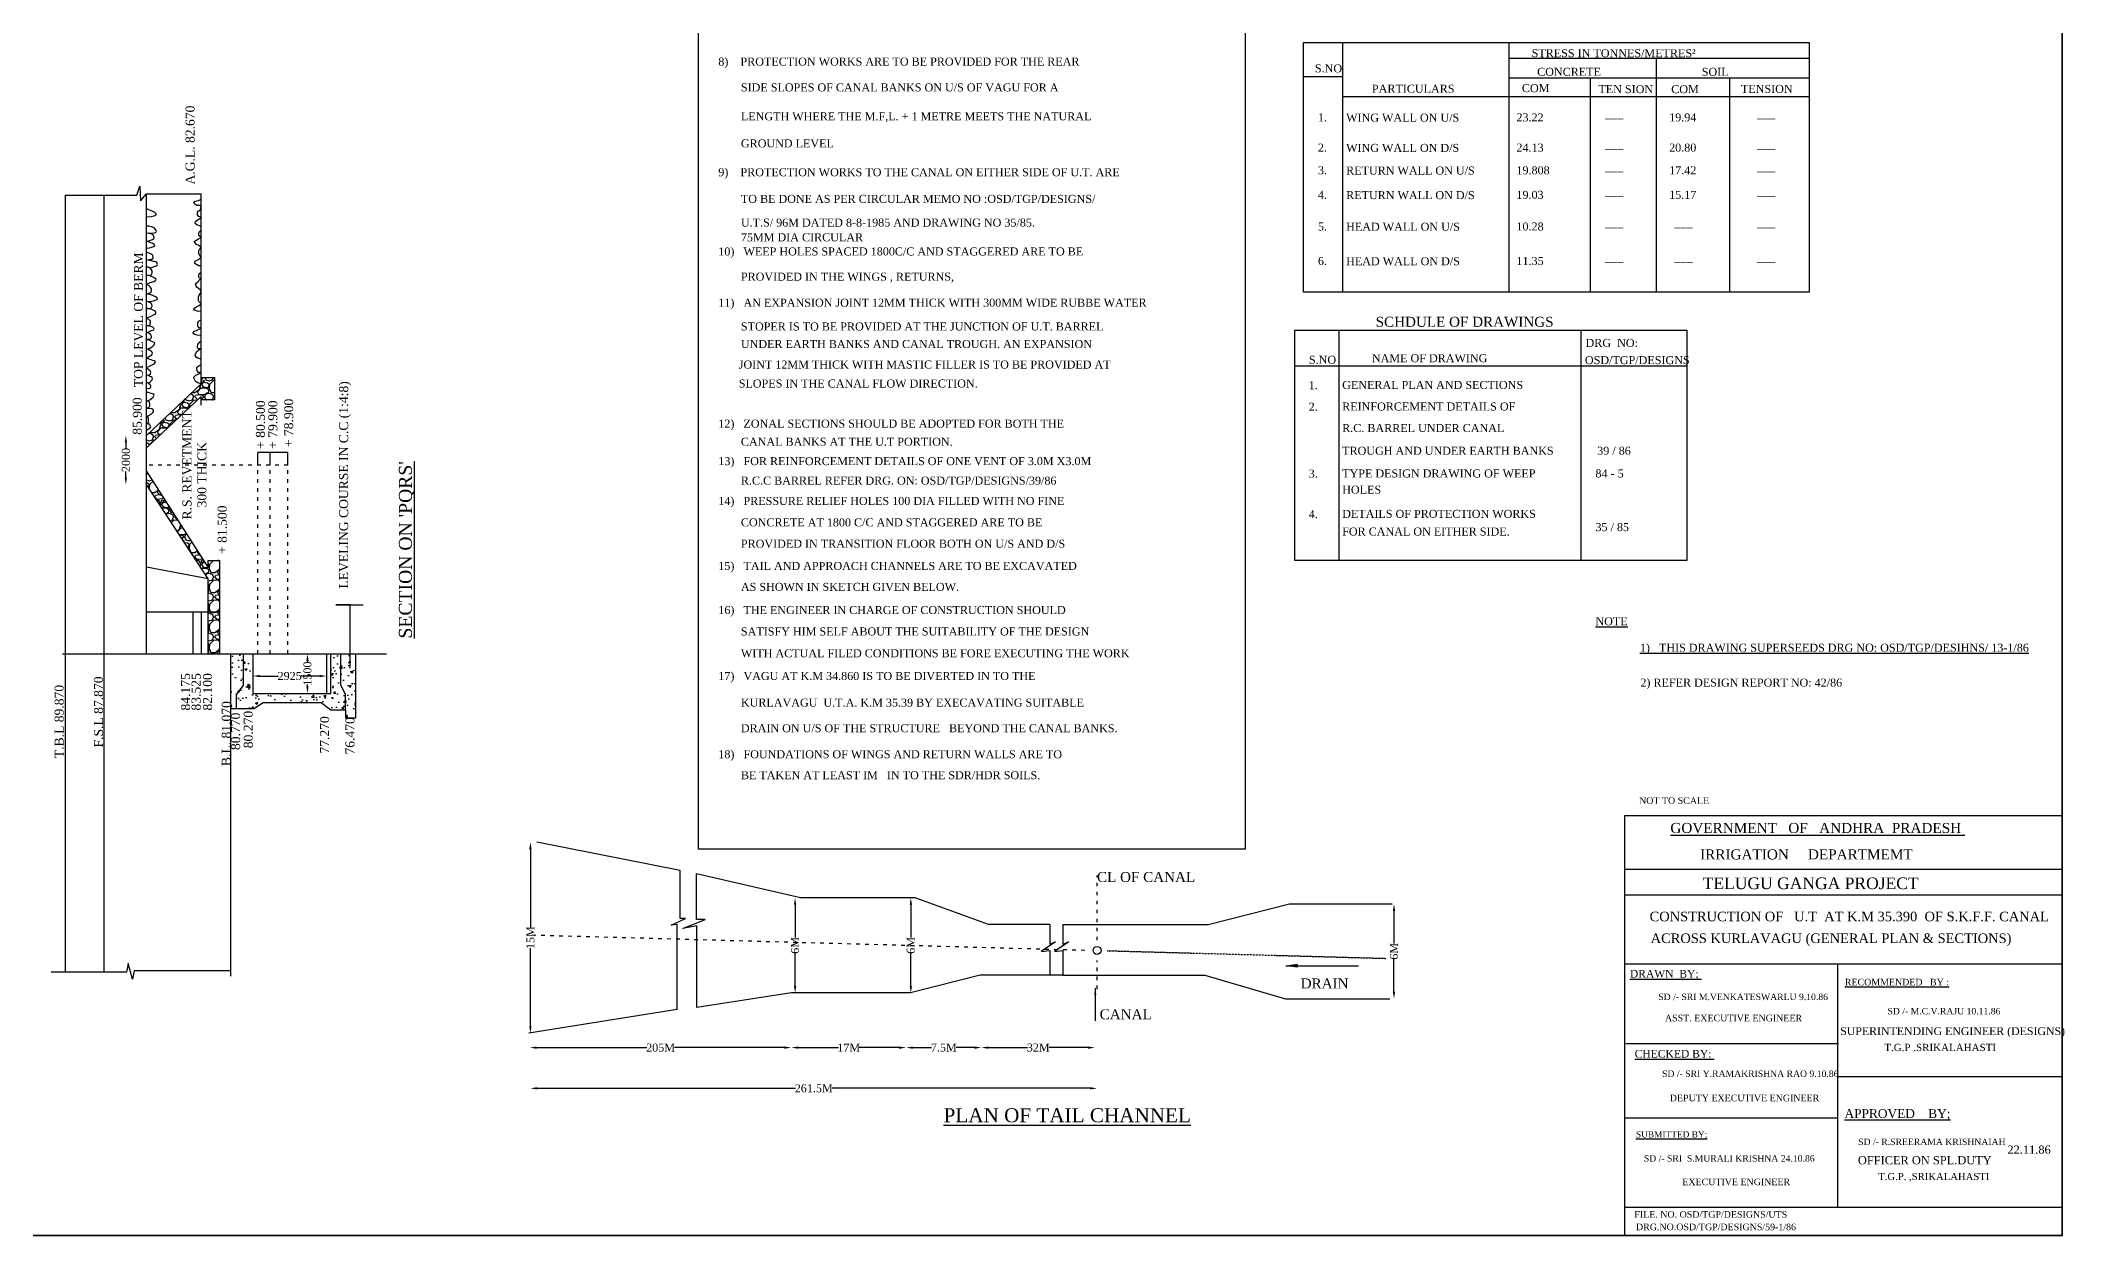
# Model space of a CAD drawing. Header units: millimetres. Extents: x -109570 to 233769, y -246061 to 106978.
# Drawn here: x 132572 to 233769, y 1094 to 60823 of the extents above; entities that cross this region are included whole.
import ezdxf

# ---------------------------------------------------------------- set-up
doc = ezdxf.new("R2010")
doc.units = ezdxf.units.MM
doc.header["$MEASUREMENT"] = 0
doc.header["$PDMODE"] = 33
doc.header["$PDSIZE"] = 500
doc.linetypes.add('ACAD_ISO03W100', pattern=[30, 12, -18])
for name, color, linetype in [('DIM', 5, 'Continuous'), ('DOT LINE', 3, 'ACAD_ISO03W100'), ('DWG. LINE', 1, 'Continuous'), ('HATCH', 2, 'Continuous'), ('TEXT', 7, 'Continuous'), ('TITLE', 7, 'Continuous')]:
    doc.layers.add(name, color=color, linetype=linetype)
doc.styles.get("Standard").update_dxf_attribs({"font": 'TIMES.TTF', "height": 400})
doc.dimstyles.get("Standard").update_dxf_attribs({"dimtxt": 400, "dimasz": 350, "dimexe": 0.18, "dimexo": 0.0625, "dimgap": 0.09, "dimtad": 0, "dimdec": 0, "dimzin": 0, "dimdsep": 46, "dimtxsty": 'Standard', "dimcen": 0.09, "dimse1": 1, "dimse2": 1, "dimclrd": 5, "dimclre": 5, "dimclrt": 4, "dimadec": 0, "dimazin": 0, "dimtfac": 1, "dimtdec": 0, "dimtofl": 0, "dimtmove": 0, "dimatfit": 3, "dimfxl": 1, "dimtolj": 1, "dimtzin": 0, "dimarcsym": 0})
pattern_1 = [(228.0128, (720, 1000), (-7999.998232, -9000.00134), [134.536, -13319.088]), (184.9697, (630, 900), (12000.001052, 999.991307), [230.868, -22855.925]), (132.5104, (400, 880), (9999.990718, -11000.008674), [162.788, -16116.032]), (267.2737, (10, 630), (999.996018, 20000.000295), [210.238, -20813.558]), (292.8337, (0, 420), (-5000.009905, 11999.996412), [206.155, -20409.373]), (357.2737, (80, 230), (-20000.000295, 999.996018), [210.238, -20813.558]), (37.6942, (290, 220), (-13000.007346, -9999.990405), [278.029, -27524.849]), (72.2553, (510, 390), (7000.010763, 21999.996231), [262.488, -25986.321]), (121.4296, (590, 640), (-8000.008234, 12999.995036), [210.95, -20884.073]), (175.2364, (480, 820), (11000.000946, -999.991533), [240.832, -11800.763]), (222.3974, (240, 840), (-12000.007351, -10999.992082), [311.448, -30833.375]), (138.8141, (1000, 620), (-7000.002947, 5999.997313), [106.301, -10523.844]), (171.4692, (920, 690), (12999.998285, -2000.00791), [202.237, -20021.511]), (225, (720, 720), (-1e-13, -1000.0003), [141.421, -1272.792]), (203.1986, (650, 840), (4999.99973, 2000.00133), [76.158, -7539.615]), (291.8014, (580, 810), (-999.9999, 3000.00027), [107.703, -5277.462]), (30.9638, (620, 710), (2999.99802, 2000.00248), [174.929, -5656.023]), (161.5651, (770, 800), (2000.00043, -999.9984), [126.491, -3035.787]), (16.3895, (0, 810), (10000.002198, 2999.99271), [177.2, -17542.845]), (70.3462, (170, 860), (-3999.995247, -11000.002136), [148.661, -14717.408]), (293.1986, (770, 1000), (-2000.00133, 4999.99973), [152.315, -7463.458]), (343.6105, (830, 860), (-10000.002198, 2999.99271), [177.2, -17542.845]), (339.444, (0, 190), (-5000.00184, 1999.996), [170.88, -8373.124]), (294.7751, (160, 130), (-4999.99219, 11000.003422), [143.178, -14174.643]), (66.8014, (780, 0), (2000.00133, 4999.99973), [152.315, -7463.458]), (17.354, (840, 140), (-13000.00202, -3999.994502), [167.631, -16595.424]), (69.444, (290, 0), (-1999.996, -5000.00184), [85.44, -8458.564]), (101.3099, (720, 0), (-999.99763, 4000.00075), [50.99, -5048.029]), (165.9638, (710, 50), (3000.00055, -999.99806), [206.155, -3916.95]), (186.009, (510, 100), (9999.99975, 999.999317), [191.05, -18913.923]), (303.6901, (620, 620), (-1000.00133, 1999.99956), [144.222, -3461.329]), (353.1572, (700, 500), (16999.999365, -2000.007998), [251.794, -24927.563]), (60.9454, (950, 470), (-4000.00003, -7000.000385), [102.956, -10192.674]), (90, (1000, 560), (-1000, 1000), [60, -940]), (120.2564, (490, 130), (3999.994887, -7000.002456), [138.924, -13753.52]), (48.0128, (420, 250), (7999.998232, 9000.00134), [269.072, -13184.552]), (0, (600, 450), (1000, 1000), [260, -740]), (325.3048, (860, 450), (-9999.99426, 7000.00861), [158.114, -15653.274]), (254.0546, (990, 360), (-999.99989, -4000.00013), [145.602, -7134.508]), (207.646, (950, 220), (-18999.995807, -10000.007713), [237.065, -23469.474]), (175.4261, (740, 110), (-13000.000558, 999.994801), [250.799, -24829.074])]

# ---------------------------------------------------------------- blocks, each defined once
blk = doc.blocks.new('*D77')
at = {"layer": 'Defpoints', "color": 0}
for p in [(143189, 29179), (146873, 29059), (146873, 29059)]:
    blk.add_point(p, dxfattribs=at)
at = {"layer": 'DIM', "color": 5, "lineweight": -2}
for p, q in [((143539, 29059), (144466, 29059)), ((146523, 29059), (145596, 29059))]:
    blk.add_line(p, q, dxfattribs=at)
at = {"layer": 'DIM', "color": 5}
for points in [[(143539, 29117), (143539, 29001), (143189, 29059)], [(146523, 29117), (146523, 29001), (146873, 29059)]]:
    blk.add_solid(points, dxfattribs=at)
at = {"layer": 'DIM', "color": 4, "insert": (145031, 29059), "char_height": 400, "attachment_point": 5}
blk.add_mtext('\\A1;2925', dxfattribs=at)
blk = doc.blocks.new('*D78')
at = {"layer": 'Defpoints', "color": 0}
for p in [(145813, 30166), (145921, 30166), (145813, 28193)]:
    blk.add_point(p, dxfattribs=at)
at = {"layer": 'DIM', "color": 5, "lineweight": -2}
for p, q in [((145921, 29816), (145921, 29725)), ((145921, 28543), (145921, 28634))]:
    blk.add_line(p, q, dxfattribs=at)
at = {"layer": 'DIM', "color": 5}
for points in [[(145862, 29816), (145979, 29816), (145921, 30166)], [(145862, 28543), (145979, 28543), (145921, 28193)]]:
    blk.add_solid(points, dxfattribs=at)
at = {"layer": 'DIM', "color": 4, "insert": (145921, 29179), "char_height": 400, "attachment_point": 5, "rotation": 90}
blk.add_mtext('\\A1;1500', dxfattribs=at)
blk = doc.blocks.new('*D79')
at = {"layer": 'Defpoints', "color": 0}
for p in [(136841, 41083), (137871, 41083), (137871, 38629)]:
    blk.add_point(p, dxfattribs=at)
at = {"layer": 'DIM', "color": 5, "lineweight": -2}
for p, q in [((136841, 40733), (136841, 40430)), ((136841, 38979), (136841, 39282))]:
    blk.add_line(p, q, dxfattribs=at)
at = {"layer": 'DIM', "color": 5}
for points in [[(136783, 40733), (136900, 40733), (136841, 41083)], [(136783, 38979), (136900, 38979), (136841, 38629)]]:
    blk.add_solid(points, dxfattribs=at)
at = {"layer": 'DIM', "color": 4, "insert": (136841, 39856), "char_height": 400, "attachment_point": 5, "rotation": 90}
blk.add_mtext('\\A1;2000', dxfattribs=at)
blk = doc.blocks.new('*D80')
at = {"layer": 'Defpoints', "color": 0}
for p in [(157068, 20750), (157092, 20750), (156988, 11207)]:
    blk.add_point(p, dxfattribs=at)
at = {"layer": 'DIM', "color": 5, "lineweight": -2}
for p, q in [((157068, 20400), (157068, 16496)), ((157068, 11557), (157068, 15462))]:
    blk.add_line(p, q, dxfattribs=at)
at = {"layer": 'DIM', "color": 5}
for points in [[(157010, 20400), (157126, 20400), (157068, 20750)], [(157010, 11557), (157126, 11557), (157068, 11207)]]:
    blk.add_solid(points, dxfattribs=at)
at = {"layer": 'DIM', "color": 4, "insert": (157068, 15979), "char_height": 400, "attachment_point": 5, "rotation": 90}
blk.add_mtext('\\A1;15M', dxfattribs=at)
blk = doc.blocks.new('*D81')
at = {"layer": 'Defpoints', "color": 0}
for p in [(170301, 17974), (170575, 17974), (170123, 13215)]:
    blk.add_point(p, dxfattribs=at)
at = {"layer": 'DIM', "color": 5, "lineweight": -2}
for p, q in [((170301, 17624), (170301, 15986)), ((170301, 13565), (170301, 15203))]:
    blk.add_line(p, q, dxfattribs=at)
at = {"layer": 'DIM', "color": 5}
for points in [[(170243, 17624), (170359, 17624), (170301, 17974)], [(170243, 13565), (170359, 13565), (170301, 13215)]]:
    blk.add_solid(points, dxfattribs=at)
at = {"layer": 'DIM', "color": 4, "insert": (170301, 15595), "char_height": 400, "attachment_point": 5, "rotation": 90}
blk.add_mtext('\\A1;6M', dxfattribs=at)
blk = doc.blocks.new('*D82')
at = {"layer": 'Defpoints', "color": 0}
for p in [(176308, 17974), (176069, 13215), (176087, 13215)]:
    blk.add_point(p, dxfattribs=at)
at = {"layer": 'DIM', "color": 5, "lineweight": -2}
for p, q in [((176087, 17624), (176087, 15986)), ((176087, 13565), (176087, 15203))]:
    blk.add_line(p, q, dxfattribs=at)
at = {"layer": 'DIM', "color": 5}
for points in [[(176029, 17624), (176146, 17624), (176087, 17974)], [(176029, 13565), (176146, 13565), (176087, 13215)]]:
    blk.add_solid(points, dxfattribs=at)
at = {"layer": 'DIM', "color": 4, "insert": (176087, 15595), "char_height": 400, "attachment_point": 5, "rotation": 90}
blk.add_mtext('\\A1;6M', dxfattribs=at)
blk = doc.blocks.new('*D83')
at = {"layer": 'Defpoints', "color": 0}
for p in [(200160, 17666), (200244, 17666), (200032, 12931)]:
    blk.add_point(p, dxfattribs=at)
at = {"layer": 'DIM', "color": 5, "lineweight": -2}
for p, q in [((200244, 17316), (200244, 15690)), ((200244, 13281), (200244, 14907))]:
    blk.add_line(p, q, dxfattribs=at)
at = {"layer": 'DIM', "color": 5}
for points in [[(200186, 17316), (200302, 17316), (200244, 17666)], [(200186, 13281), (200302, 13281), (200244, 12931)]]:
    blk.add_solid(points, dxfattribs=at)
at = {"layer": 'DIM', "color": 4, "insert": (200244, 15299), "char_height": 400, "attachment_point": 5, "rotation": 90}
blk.add_mtext('\\A1;6M', dxfattribs=at)
blk = doc.blocks.new('*D84')
at = {"layer": 'Defpoints', "color": 0}
for p in [(157068, 9227), (185400, 9227), (185400, 8450)]:
    blk.add_point(p, dxfattribs=at)
at = {"layer": 'DIM', "color": 5, "lineweight": -2}
for p, q in [((157418, 8450), (170320, 8450)), ((185050, 8450), (172149, 8450))]:
    blk.add_line(p, q, dxfattribs=at)
at = {"layer": 'DIM', "color": 5}
for points in [[(157418, 8508), (157418, 8391), (157068, 8450)], [(185050, 8508), (185050, 8391), (185400, 8450)]]:
    blk.add_solid(points, dxfattribs=at)
at = {"layer": 'DIM', "color": 4, "insert": (171234, 8450), "char_height": 400, "attachment_point": 5}
blk.add_mtext('\\A1;261.5M', dxfattribs=at)
blk = doc.blocks.new('*D85')
at = {"layer": 'Defpoints', "color": 0}
for p in [(157037, 10695), (170113, 10695), (170113, 10485)]:
    blk.add_point(p, dxfattribs=at)
at = {"layer": 'DIM', "color": 5, "lineweight": -2}
for p, q in [((157387, 10485), (162882, 10485)), ((169763, 10485), (164268, 10485))]:
    blk.add_line(p, q, dxfattribs=at)
at = {"layer": 'DIM', "color": 5}
for points in [[(157387, 10543), (157387, 10426), (157037, 10485)], [(169763, 10543), (169763, 10426), (170113, 10485)]]:
    blk.add_solid(points, dxfattribs=at)
at = {"layer": 'DIM', "color": 4, "insert": (163575, 10485), "char_height": 400, "attachment_point": 5}
blk.add_mtext('\\A1;205M', dxfattribs=at)
blk = doc.blocks.new('*D86')
at = {"layer": 'Defpoints', "color": 0}
for p in [(170113, 10695), (175853, 10485), (175853, 10145)]:
    blk.add_point(p, dxfattribs=at)
at = {"layer": 'DIM', "color": 5, "lineweight": -2}
for p, q in [((170463, 10485), (172466, 10485)), ((175503, 10485), (173500, 10485))]:
    blk.add_line(p, q, dxfattribs=at)
at = {"layer": 'DIM', "color": 5}
for points in [[(170463, 10543), (170463, 10426), (170113, 10485)], [(175503, 10543), (175503, 10426), (175853, 10485)]]:
    blk.add_solid(points, dxfattribs=at)
at = {"layer": 'DIM', "color": 4, "insert": (172983, 10485), "char_height": 400, "attachment_point": 5}
blk.add_mtext('\\A1;17M', dxfattribs=at)
blk = doc.blocks.new('*D87')
at = {"layer": 'Defpoints', "color": 0}
for p in [(175853, 10145), (179616, 10485), (179616, 10133)]:
    blk.add_point(p, dxfattribs=at)
at = {"layer": 'DIM', "color": 5, "lineweight": -2}
for p, q in [((176203, 10485), (177120, 10485)), ((179266, 10485), (178349, 10485))]:
    blk.add_line(p, q, dxfattribs=at)
at = {"layer": 'DIM', "color": 5}
for points in [[(176203, 10543), (176203, 10426), (175853, 10485)], [(179266, 10543), (179266, 10426), (179616, 10485)]]:
    blk.add_solid(points, dxfattribs=at)
at = {"layer": 'DIM', "color": 4, "insert": (177734, 10485), "char_height": 400, "attachment_point": 5}
blk.add_mtext('\\A1;7.5M', dxfattribs=at)
blk = doc.blocks.new('*D88')
at = {"layer": 'Defpoints', "color": 0}
for p in [(179616, 10133), (185298, 10485), (185298, 10066)]:
    blk.add_point(p, dxfattribs=at)
at = {"layer": 'DIM', "color": 5, "lineweight": -2}
for p, q in [((179966, 10485), (181917, 10485)), ((184948, 10485), (182997, 10485))]:
    blk.add_line(p, q, dxfattribs=at)
at = {"layer": 'DIM', "color": 5}
for points in [[(179966, 10543), (179966, 10426), (179616, 10485)], [(184948, 10543), (184948, 10426), (185298, 10485)]]:
    blk.add_solid(points, dxfattribs=at)
at = {"layer": 'DIM', "color": 4, "insert": (182457, 10485), "char_height": 400, "attachment_point": 5}
blk.add_mtext('\\A1;32M', dxfattribs=at)

msp = doc.modelspace()

# ---------------------------------------------------------------- hatches: boundary and pattern name
at = {"layer": 'HATCH'}
h = msp.add_hatch(dxfattribs=at)
h.set_pattern_fill('GRAVEL', color=256, scale=1000, style=0)
h.set_pattern_definition(pattern_1)
h.paths.add_polyline_path([(140602.5, 43034.4), (140602.5, 42856), (141265.9, 42856), (141265.9, 43977.5), (140602.5, 43977.5), (140602.5, 43660.9), (137871.1, 41082.9), (137871.1, 40457.7)])
h.paths.add_polyline_path([(140247.6, 36766.8), (140247.6, 42331), (139557.5, 42331), (139557.5, 36766.8)], flags=9)
h = msp.add_hatch(dxfattribs=at)
h.set_pattern_fill('GRAVEL', color=256, scale=1000, style=0)
h.set_pattern_definition(pattern_1)
h.paths.add_polyline_path([(141542.1, 34830.7), (140956.1, 34830.7), (140956.1, 34497.4), (137871.1, 39317.5), (137871.1, 38629.1), (140956.1, 33923.1), (140956.1, 32256.7), (141542.1, 32256.7)])
h = msp.add_hatch(dxfattribs=at)
h.set_pattern_fill('GRAVEL', color=256, scale=1000, style=0)
h.set_pattern_definition(pattern_1)
h.paths.add_polyline_path([(141542.1, 32256.7), (140956.1, 32256.7), (140956.1, 30165.9), (141542.1, 30165.9)])
h = msp.add_hatch(dxfattribs=at)
h.set_pattern_fill('AR-CONC', color=256, scale=150, style=0)
h.set_pattern_definition([(50, (0, 0), (1075.8903, -94.128), [112.5, -1237.5]), (355, (0, 0), (-208.127, 1128.288), [90, -990]), (100.4514, (89.7, -7.8), (867.764, 1034.159), [95.61, -1051.713]), (46.1842, (0, 300), (1600.862, -248.279), [168.75, -1856.25]), (96.6356, (133.4, 279.3), (1401.994, 1461.177), [143.415, -1577.57]), (351.1842, (0, 300), (1401.993, 1461.178), [135, -1485]), (21, (150, 225), (895.3606, -603.9283), [112.5, -1237.5]), (326, (150, 225), (364.973, 1087.725), [90, -990]), (71.4514, (224.6, 174.7), (1260.334, 483.796), [95.61, -1051.713]), (37.5, (0, 0), (18.2398, 499.3408), [0, -978, 0, -1005, 0, -993.75]), (7.5, (0, 0), (394.6043, 591.6176), [0, -573, 0, -955.5, 0, -378.75]), (327.5, (-334.5, 0), (800.7337, -33.8323), [0, -375, 0, -1170, 0, -1552.5]), (317.5, (-484.5, 0), (874.7793, 150.1575), [0, -487.5, 0, -777, 0, -1102.5])])
h.paths.add_polyline_path([(148333.7, 30165.9), (147582.3, 30165.9), (147582.3, 28608.6), (147817.8, 28155.7), (147817.8, 27369.8), (147817.8, 26968.7), (148333.7, 26968.7)])
h.paths.add_polyline_path([(147817.8, 28155.7), (147582.3, 28608.6), (147582.3, 30165.9), (147090.8, 30165.9), (147090.8, 28192.5), (143188.7, 28192.5), (143188.7, 30165.9), (142725.9, 30165.9), (142725.9, 28589.7), (142376.3, 28136.8), (142376.3, 27436.9), (143234.8, 27436.9), (143707.8, 27737.9), (146598.9, 27737.9), (147090.3, 27369.8), (147817.8, 27369.8)])
h.paths.add_polyline_path([(142066, 27436.9), (142376.3, 27436.9), (142376.3, 28136.8), (142725.9, 28589.7), (142725.9, 30165.9), (142066, 30165.9)])
h.paths.add_polyline_path([(142210.7, 24441.5), (142210.7, 27845.2), (141523.5, 27845.2), (141523.5, 24441.5)], flags=9)

# ---------------------------------------------------------------- linework, layer by layer
at = {"layer": 'DIM'}
msp.add_lwpolyline([(148047.7, 32614.2), (147342, 32614.2), (148711.2, 32614.2)], dxfattribs=at)
at = {"layer": 'DOT LINE', "ltscale": 15}
for points in [[(144939.6, 39594), (137871.1, 39594)], [(143441, 30165.9), (143441, 39594)], [(144054.1, 30165.9), (144054.1, 39594)], [(144939.6, 30165.9), (144939.6, 39594)], [(185400.2, 15847.3), (185400.2, 19093)], [(157163.8, 16117.5), (184895.5, 15356.2)], [(185400.2, 13411), (185400.2, 14837.4)]]:
    msp.add_lwpolyline(points, dxfattribs=at)
at = {"layer": 'DOT LINE'}
msp.add_lwpolyline([(185904.9, 15328.5), (199841.7, 14945.9)], dxfattribs=at)
at = {"layer": 'DWG. LINE'}
for p, q in [((183030.5, 16632.3), (183030.5, 15661.1)), ((183694.1, 16632.3), (183694.1, 15661.1)), ((183323.5, 15775), (182612, 15292.5)), ((182612, 15292.5), (183030.5, 15339.2)), ((183030.5, 15661.1), (183323.5, 15775)), ((183030.5, 15339.2), (183030.5, 14111.1)), ((183987.1, 15775), (183275.5, 15292.5)), ((183275.5, 15292.5), (183694.1, 15339.2)), ((183694.1, 15661.1), (183987.1, 15775)), ((183694.1, 15339.2), (183694.1, 14111.1)), ((183694.1, 14111.1), (190785.6, 14111.1))]:
    msp.add_line(p, q, dxfattribs=at)
for points in [[(165467.4, 95652.7), (192811.2, 95652.7), (192811.2, 20399.6), (165467.4, 20399.6)], [(195719.1, 60720.9), (220994.6, 60720.9), (220994.6, 48243.2), (195719.1, 48243.2)], [(195290.7, 46342.7), (214885.5, 46342.7), (214885.5, 34838.7), (195290.7, 34838.7)]]:
    msp.add_lwpolyline(points, close=True, dxfattribs=at)
for points in [[(197674.7, 60720.9), (197674.7, 48243.2)], [(205985.5, 60720.9), (205985.5, 48243.2)], [(205985.5, 59943.3), (220994.6, 59943.3)], [(213354.1, 59943.3), (213354.1, 48243.2)], [(195719.1, 59023.2), (197674.7, 59023.2)], [(205985.5, 58950.9), (220994.6, 58950.9)], [(210056.7, 58950.9), (210056.7, 48243.2)], [(217021.6, 58950.9), (217021.6, 48243.2)], [(197674.7, 58030.2), (220994.6, 58030.2)], [(133816.1, 53093.8), (137397.9, 53093.8), (137547.9, 53550), (137570.3, 52801.4), (137871.1, 53160.8), (140602.5, 53160.8)], [(133816.1, 14252.9), (133816.1, 53093.8)], [(135748.7, 14252.9), (135748.7, 53093.8)], [(137871.1, 30165.9), (137871.1, 53160.8)], [(140602.5, 43660.9), (140602.5, 53160.8)], [(197489.2, 46342.7), (197489.2, 34838.7)], [(209580.6, 46342.7), (209580.6, 34838.7)], [(195290.7, 44566.1), (214885.5, 44566.1)], [(140602.5, 43660.9), (137871.1, 41082.9)], [(140602.5, 43977.5), (141265.9, 43977.5), (141265.9, 42856), (140602.5, 42856)], [(137871.1, 40457.7), (140602.5, 43034.4)], [(140602.5, 42600.6), (140602.5, 43034.4)], [(144939.6, 40224.2), (143441, 40224.2)], [(143441, 39594), (143441, 40224.2)], [(144054.1, 39594), (144054.1, 40224.2)], [(144939.6, 39594), (144939.6, 40224.2)], [(140956.1, 34497.4), (137871.1, 39317.5)], [(140956.1, 33923.1), (137871.1, 38629.1)], [(140956.1, 33923.1), (137871.1, 34497.4)], [(140956.1, 34497.4), (140956.1, 34830.7), (141542.1, 34830.7)], [(141542.1, 30165.9), (141542.1, 34830.7)], [(140956.1, 30165.9), (140956.1, 33923.1)], [(141542.1, 32256.7), (137871.1, 32256.7)], [(140187.3, 32256.7), (140187.3, 30165.9)], [(140602.1, 32256.7), (140602.1, 30165.9)], [(133665.2, 30165.9), (149879.9, 30165.9)], [(142066, 30165.9), (142066, 14061.5)], [(142066, 27436.9), (143234.8, 27436.9), (143707.8, 27737.9), (146598.9, 27737.9), (147090.3, 27369.8), (147817.8, 27369.8), (147817.8, 28155.7), (147582.3, 28608.6), (147582.3, 30165.9)], [(142376.3, 27436.9), (142376.3, 28136.8), (142725.9, 28589.7), (142725.9, 30165.9)], [(143188.7, 30165.9), (143188.7, 28192.5), (147090.8, 28192.5), (147090.8, 30165.9)], [(146873.5, 30165.9), (146873.5, 28192.5)], [(147817.8, 27369.8), (147817.8, 26968.7), (148333.7, 26968.7), (148333.7, 30165.9)], [(164553.5, 19344.4), (157387.6, 20750)], [(164412.2, 12383.9), (164412.2, 16645.2), (164096.8, 16609.3), (164821.1, 16945.6), (164553.5, 16941), (164553.5, 19344.4)], [(165388.3, 12493.9), (165388.3, 16578.3), (164684.1, 16444.1), (165804.1, 16882.2), (165365.4, 16891.5), (165365.4, 19167.3)], [(179970.7, 16632.3), (176307.7, 17974.2), (170574.6, 17974.2), (165365.4, 19167.3)], [(183694.1, 16632.3), (190955.6, 16632.3), (195018.7, 17666.3), (200159.8, 17666.3)], [(183030.5, 16632.3), (179970.7, 16632.3)], [(142066, 14329.5), (137264.5, 14329.5), (137178.3, 13903.7), (136951.4, 14696.6), (136875.8, 14252.9), (133114.5, 14252.9)], [(179555.2, 14111.1), (176068.7, 13215), (170123.4, 13215), (165388.3, 12493.9)], [(183694.1, 14111.1), (179555.2, 14111.1)], [(190785.6, 14111.1), (194827.2, 12931.4), (200032, 12931.4)], [(164412.2, 12383.9), (156988.5, 11207.5)]]:
    msp.add_lwpolyline(points, dxfattribs=at)
msp.add_circle((185400.2, 15342.3), 199.3, dxfattribs=at)
at = {"layer": 'HATCH'}
for points in [[(140602.5, 43660.9), (140434.8, 43720.1), (140356.4, 43762.5), (140310.8, 43817.9), (140252, 43912.4), (140239, 43987.4), (140333.6, 44095), (140451.1, 44153.6), (140602.5, 44225.3), (140464.2, 44236.7), (140428.3, 44285.6), (140389.1, 44376.8), (140392.4, 44487.6), (140434.8, 44523.5), (140490.3, 44559.4), (140602.5, 44621.3), (140602.5, 44891.8), (140441.3, 44941.9), (140356.5, 44994.1), (140314.1, 45078.8), (140318.6, 45166.8), (140393.4, 45272.5), (140470.9, 45336.9), (140517.3, 45373), (140602.5, 45411.6), (140452.9, 45411.6), (140427.1, 45474.5), (140419.4, 45567.3), (140434.9, 45626.6), (140476.1, 45678.1), (140501.9, 45706.5), (140545.8, 45755.4), (140602.5, 45794.1), (140602.5, 46078.4), (140403.4, 46086.4), (140295.1, 46132.8), (140240.9, 46166.3), (140207.3, 46212.7), (140207.3, 46212.7), (140246, 46279.7), (140305.4, 46308.1), (140364.7, 46333.8), (140437, 46367.3), (140473.1, 46387.9), (140473.1, 46387.9), (140602.5, 46421.4), (140483.4, 46485.4), (140439.9, 46541.6), (140439.9, 46617.7), (140439.9, 46695.6), (140478, 46797), (140532.4, 46826), (140602.5, 46853.2), (140602.5, 47287.6), (140495.9, 47285.8), (140397.9, 47291.3), (140319.9, 47323.9), (140274.6, 47349.2), (140240.1, 47387.3), (140249.2, 47436.2), (140341.7, 47492.4), (140390.7, 47523.2), (140499.5, 47581.2), (140602.5, 47660.9), (140514.2, 47767.4), (140479.7, 47832.6), (140474.3, 47950.4), (140474.3, 48004.8), (140510.5, 48097.2), (140539.6, 48147.9), (140602.5, 48267.5), (140565.9, 48344.4), (140473.1, 48434.2), (140397.6, 48492.2), (140357, 48538.5), (140330.9, 48660.2), (140359.9, 48695), (140435.4, 48755.9), (140490.5, 48802.2), (140528.2, 48868.9), (140602.5, 48938.4), (140505.1, 48959.9), (140487.7, 48997.5), (140484.8, 49075.8), (140502.2, 49159.8), (140502.2, 49159.8), (140602.5, 49249.7), (140602.5, 49568.4), (140476.1, 49568.4), (140409.4, 49604.2), (140345.5, 49639), (140287.5, 49670.9), (140293.3, 49778.1), (140331, 49812.9), (140441.3, 49865.1), (140441.3, 49865.1), (140602.5, 49989.7), (140545.9, 50062.8), (140487.8, 50173.3), (140487.8, 50268.9), (140511, 50367.5), (140542.9, 50399.4), (140602.5, 50468.9), (140487.8, 50568.3), (140380.5, 50626.2), (140305, 50701.6), (140258.6, 50782.7), (140313.7, 50817.5), (140395, 50858.1), (140467.5, 50901.5), (140602.5, 50974), (140505.2, 51053), (140484.9, 51140), (140490.7, 51209.5), (140502.3, 51247.2), (140519.7, 51279.1), (140602.5, 51339.9), (140602.5, 51534.1), (140435.6, 51584.6), (140389.2, 51607.8), (140325.3, 51665.8), (140305, 51700.5), (140322.4, 51778.8), (140389.2, 51822.2), (140453, 51874.4), (140502.3, 51912.1), (140602.5, 51987.4), (140484.9, 52029.1), (140424, 52101.5), (140424, 52246.4), (140458.8, 52292.8), (140493.6, 52315.9), (140572, 52365.2), (140602.5, 52573.9), (140395, 52582.6), (140287.6, 52643.4), (140247, 52695.6), (140313.7, 52785.4), (140479.1, 52831.8), (140602.5, 52889.7), (140602.5, 52889.7)], [(137871.1, 41349.5), (137966.8, 41407.2), (138057.7, 41456.7), (138090.7, 41514.5), (138016.4, 41638.3), (137962.7, 41650.6), (137962.7, 41650.6), (137871.1, 41663.3), (137950.3, 41725.8), (137979.2, 41767), (137979.2, 41882.6), (137979.2, 41919.7), (137950.3, 41969.2), (137921.4, 42006.3), (137871.1, 42006.3), (138008.2, 42102.3), (138119.7, 42155.9), (138190, 42221.9), (138223, 42279.7), (138227.1, 42341.6), (138194.1, 42382.8), (138144.5, 42415.9), (138012.3, 42432.4), (137971, 42436.5), (137871.1, 42436.5), (137991.7, 42491.1), (138020.6, 42528.3), (138037.1, 42581.9), (138041.3, 42643.8), (138024.7, 42738.7), (137999.9, 42767.6), (137975.2, 42796.4), (137962.8, 42800.6), (137871.1, 42800.6), (138037.1, 42867.3), (138132.1, 42941.6), (138198.2, 42999.3), (138243.7, 43061.2), (138256.1, 43098.4), (138235.4, 43143.7), (138177.6, 43168.5), (138049.5, 43201.5), (137971, 43222.1), (137905, 43226.2), (137871.1, 43226.2), (137871.1, 43404.5), (137960.2, 43427.1), (138029.6, 43453.6), (138076.6, 43482.2), (138084.7, 43510.8), (138084.7, 43547.5), (138068.4, 43588.3), (138039.8, 43625), (137994.9, 43663.7), (137964.2, 43688.2), (137943.8, 43708.6), (137871.1, 43708.6), (138003, 43723.6), (138064.3, 43760.3), (138144, 43837.8), (138156.2, 43872.5), (138168.5, 43919.4), (138150.1, 43984.7), (138105.2, 44009.1), (138050, 44033.6), (137986.7, 44056.1), (137954, 44072.4), (137905, 44100.9), (137871.1, 44100.9), (138003.1, 44107.8), (138050, 44134.3), (138086.8, 44224.1), (138078.6, 44279.1), (138058.2, 44317.9), (137996.9, 44362.8), (137968.3, 44383.1), (137929.5, 44411.7), (137871.1, 44474.9), (138015.4, 44549.1), (138164.5, 44608.2), (138254.3, 44655.1), (138323.8, 44742.9), (138307.4, 44771.4), (138252.3, 44804), (138182.8, 44832.6), (138103.2, 44863.2), (138037.9, 44877.5), (137964.3, 44906), (137913.3, 44926.4), (137871.1, 44926.4), (137968.4, 45010.9), (138060.3, 45057.8), (138142, 45106.8), (138176.7, 45198.6), (138150.1, 45249.6), (138099.1, 45302.6), (138025.6, 45341.4), (137968.4, 45369.9), (137937.8, 45390.3), (137871.1, 45390.3), (138052.1, 45452.3), (138119.5, 45491.1), (138186.9, 45544.1), (138262.5, 45615.5), (138291.1, 45686.9), (138260.4, 45727.7), (138182.8, 45766.4), (138113.4, 45797), (138033.7, 45827.6), (137958.2, 45856.2), (137933.7, 45866.4), (137871.1, 45888.8), (138005.2, 45888.8), (138066.4, 45916.1), (138111.3, 45938.6), (138129.7, 45993.6), (138125.6, 46042.6), (138084.8, 46109.9), (138052.1, 46158.8), (137982.7, 46193.5), (137913.3, 46218), (137871.1, 46218), (138021.5, 46275.9), (138129.8, 46320.8), (138233.9, 46365.6), (138258.4, 46402.3), (138229.8, 46467.6), (138182.9, 46492.1), (138035.8, 46539), (137956.2, 46557.4), (137923.5, 46563.5), (137871.1, 46563.5), (138015.4, 46600.9), (138050.1, 46635.6), (138062.4, 46688.6), (138072.6, 46743.7), (138072.6, 46788.5), (138062.4, 46819.1), (137988.8, 46884.4), (137927.6, 46917), (137903.1, 46935.4), (137871.1, 46959.9), (138103.2, 47046.3), (138264.5, 47123.9), (138331.9, 47185), (138344.2, 47225.8), (138325.8, 47270.7), (138268.6, 47305.4), (138146.1, 47370.7), (138066.4, 47401.3), (137941.9, 47433.9), (137871.1, 47433.9), (138072.6, 47433.9), (138142.1, 47493.9), (138158.4, 47561.2), (138146.1, 47644.8), (138086.9, 47706), (138019.5, 47734.6), (137956.2, 47759.1), (137871.1, 47781.5), (138117.5, 47794.5), (138215.6, 47818.9), (138356.5, 47867.9), (138423.9, 47900.5), (138405.5, 47961.7), (138327.9, 48018.8), (138184.9, 48073.9), (138084.9, 48112.7), (137968.5, 48143.3), (137907.2, 48145.3), (137871.1, 48145.3), (138039.8, 48203.2), (138099.1, 48264.3), (138119.5, 48343.9), (138115.4, 48411.2), (138056.2, 48503), (138007.2, 48560.1), (137896.9, 48627.4), (137871.1, 48627.4), (137960.2, 48677.1), (138060.3, 48719.9), (138233.8, 48781.1), (138321.7, 48819.9), (138360.5, 48887.2), (138199.1, 48991.2), (138164.4, 49009.6), (138031.7, 49056.5), (137871.1, 49099.3), (138064.3, 49098.2), (138146, 49130.8), (138164.4, 49230.8), (138156.2, 49304.2), (138125.6, 49353.2), (138072.5, 49428.6), (137999, 49471.5), (137871.1, 49504.1), (138109.4, 49468.3), (138262.5, 49527.4), (138358.5, 49562.1), (138413.7, 49594.8), (138423.9, 49633.5), (138393.2, 49723.3), (138340.1, 49755.9), (138225.8, 49784.4), (138123.7, 49811), (138031.8, 49829.3), (137871.1, 49857.9), (138131.8, 49899.2), (138199.2, 49944.1), (138184.9, 50082.8), (138154.3, 50111.4), (138105.3, 50137.9), (138027.7, 50178.7), (137871.1, 50241.9), (137871.1, 50435.7), (138019.5, 50459.2), (138138, 50495.9), (138276.9, 50549), (138285, 50573.4), (138262.6, 50624.4), (138158.4, 50691.7), (138089, 50716.2), (138013.4, 50742.7), (137871.1, 50777.4), (138046.2, 50829.4), (138178.9, 50870.2), (138232, 50915.1), (138248.3, 50980.3), (138230, 51080.3), (138183, 51117), (138134, 51141.5), (138038, 51168), (137970.6, 51172.1), (137871.1, 51198.6), (138266.7, 51204.7), (138358.6, 51239.4), (138379, 51282.2), (138346.4, 51361.8), (138268.8, 51435.2), (138174.8, 51488.2), (138101.3, 51514.7), (137991, 51543.3), (137871.1, 51543.3), (137871.1, 52011.3), (138102.2, 52027.3), (138255.6, 52063.2), (138350.3, 52105.5), (138363.3, 52161), (138285, 52219.7), (138183.8, 52268.6), (138066.3, 52333.8), (137997.7, 52363.1), (137871.1, 52421.8)]]:
    msp.add_lwpolyline(points, dxfattribs=at)
at = {"layer": 'TITLE', "lineweight": 30}
for p, q in [((211787, 22090.7), (233657, 22090.7)), ((233657, 22090.7), (233657, 1093.9)), ((211787, 19399.2), (233657, 19399.2)), ((211787, 18116.7), (233657, 18116.7)), ((211787, 14670.9), (233657, 14670.9)), ((211832.5, 10690.8), (222469.5, 10690.8)), ((211787, 6970.1), (222424, 6970.1)), ((233657, 2491.1), (211787, 2491.1)), ((211787, 1093.9), (233657, 1093.9))]:
    msp.add_line(p, q, dxfattribs=at)
at = {"layer": 'TITLE', "lineweight": 35}
msp.add_lwpolyline([(4478.8, 106977.8), (233657, 106977.8), (233657, 1093.9), (4478.8, 1093.9)], close=True, dxfattribs=at)
at = {"layer": 'TITLE'}
msp.add_lwpolyline([(211787, 1093.9), (211787, 22090.7)], dxfattribs=at)
at = {"layer": 'TITLE', "lineweight": 30}
for points in [[(222424, 14670.9), (222424, 2491.1)], [(222424, 9046.8), (233657, 9046.8)]]:
    msp.add_lwpolyline(points, dxfattribs=at)

# ---------------------------------------------------------------- texts
at = {"layer": 'DIM', "color": 4, "char_height": 250, "attachment_point": 5, "rotation": 90}
for insert in [(149439.7, 34009.3), (149784.6, 34009.3)]:
    msp.add_mtext('\\A1;  ', dxfattribs=dict(at, insert=insert))
at = {"layer": 'TEXT'}
for s, height, p in [('8)    PROTECTION WORKS ARE TO BE PROVIDED FOR THE REAR', 400, (166462.1, 59568.4)), ('STRESS IN TONNES/METRES²', 400, (207126, 59989.2)), ('S.NO', 400, (196290.7, 59228.8)), ('CONCRETE', 400, (207402.1, 59057)), ('SOIL', 400, (215631.1, 59057)), ('SIDE SLOPES OF CANAL BANKS ON U/S OF VAGU FOR A', 400, (167591.4, 58278.5)), ('PARTICULARS', 400, (199140.3, 58213)), ('COM', 400, (206639.7, 58243)), ('TEN SION', 400, (210465, 58190.5)), ('COM', 400, (214106.2, 58190.5)), ('TENSION', 400, (217589.8, 58203.6)), ('LENGTH WHERE THE M.F,L. + 1 METRE MEETS THE NATURAL', 400, (167591.4, 56832.3)), ('1.', 400, (196440.8, 56779.7)), ('WING WALL ON U/S ', 400, (197851.8, 56766.6)), ('23.22', 400, (206366.1, 56779.7)), ('___', 400, (210795, 56963.5)), ('19.94', 400, (214001.6, 56779.7)), ('___', 400, (218391.4, 56963.5)), ('GROUND LEVEL', 400, (167591.4, 55481)), ('2.', 400, (196440.8, 55269)), ('WING WALL ON D/S', 400, (197851.8, 55255.8)), ('24.13', 400, (206366.1, 55269)), ('20.80', 400, (214001.6, 55269)), ('___', 400, (210795, 55452.7)), ('___', 400, (218391.4, 55452.7)), ('9)    PROTECTION WORKS TO THE CANAL ON EITHER SIDE OF U.T. ARE', 400, (166462.1, 54038.3)), ('3.', 400, (196440.8, 54135.9)), ('RETURN WALL ON U/S', 400, (197851.8, 54122.8)), ('19.808', 400, (206366.1, 54135.9)), ('___', 400, (210795, 54319.7)), ('17.42', 400, (214001.6, 54135.9)), ('___', 400, (218391.4, 54319.7)), ('TO BE DONE AS PER CIRCULAR MEMO NO :OSD/TGP/DESIGNS/', 400, (167591.4, 52707.1)), ('4.', 400, (196440.8, 52908.5)), ('RETURN WALL ON D/S', 400, (197851.8, 52895.3)), ('19.03', 400, (206366.1, 52908.5)), ('___', 400, (210795, 53092.2)), ('15.17', 400, (214001.6, 52908.5)), ('___', 400, (218391.4, 53092.2)), ('U.T.S/ 96M DATED 8-8-1985 AND DRAWING NO 35/85.', 400, (167591.4, 51521.7)), ('5.', 400, (196440.8, 51326.9)), ('HEAD WALL ON U/S', 400, (197851.8, 51313.8)), ('10.28', 400, (206366.1, 51326.9)), ('75MM DIA CIRCULAR', 400, (167591.4, 50786.8)), ('___', 400, (210795, 51510.7)), ('___', 400, (214269.1, 51510.7)), ('___', 400, (218391.4, 51510.7)), ('10)   WEEP HOLES SPACED 1800C/C AND STAGGERED ARE TO BE', 400, (166462.1, 50079)), ('6.', 400, (196440.8, 49603.7)), ('HEAD WALL ON D/S', 400, (197851.8, 49590.6)), ('11.35', 400, (206366.1, 49603.7)), ('___', 400, (210795, 49787.5)), ('___', 400, (214269.1, 49787.5)), ('___', 400, (218391.4, 49787.5)), ('PROVIDED IN THE WINGS , RETURNS,', 400, (167591.4, 48819)), ('11)   AN EXPANSION JOINT 12MM THICK WITH 300MM WIDE RUBBE WATER', 400, (166462.1, 47518.6)), ('STOPER IS TO BE PROVIDED AT THE JUNCTION OF U.T. BARREL', 400, (167591.4, 46329.7)), ('SCHDULE OF DRAWINGS', 500, (199327.8, 46512.3)), ('UNDER EARTH BANKS AND CANAL TROUGH. AN EXPANSION', 400, (167591.4, 45452.5)), ('DRG  NO:', 400, (209822.3, 45508.6)), ('JOINT 12MM THICK WITH MASTIC FILLER IS TO BE PROVIDED AT', 400, (167484.3, 44427.1)), ('S.NO', 400, (195991.6, 44664.4)), ('NAME OF DRAWING', 400, (199140.3, 44743.8)), ('OSD/TGP/DESIGNS', 400, (209789.4, 44647.7)), ('SLOPES IN THE CANAL FLOW DIRECTION.', 400, (167484.3, 43478.8)), ('1.', 400, (195980.1, 43394.1)), ('GENERAL PLAN AND SECTIONS', 400, (197653.8, 43405.6)), ('2.', 400, (195980.1, 42318)), ('REINFORCEMENT DETAILS OF', 400, (197653.8, 42329.5)), ('12)   ZONAL SECTIONS SHOULD BE ADOPTED FOR BOTH THE', 400, (166462.1, 41473.1)), ('R.C. BARREL UNDER CANAL', 400, (197653.8, 41253.4)), ('CANAL BANKS AT THE U.T PORTION.', 400, (167591.4, 40568.7)), ('TROUGH AND UNDER EARTH BANKS', 400, (197653.8, 40118.3)), ('39 / 86', 400, (210405.6, 40118.3)), ('13)   FOR REINFORCEMENT DETAILS OF ONE VENT OF 3.0M X3.0M', 400, (166462.1, 39600.1)), ('R.C.C BARREL REFER DRG. ON: OSD/TGP/DESIGNS/39/86', 400, (167591.4, 38624.6)), ('3.', 400, (195980.1, 38971.8)), ('TYPE DESIGN DRAWING OF WEEP', 400, (197653.8, 38983.2)), ('HOLES', 400, (197653.8, 38172.5)), ('84 - 5', 400, (210317.1, 38983.2)), ('14)   PRESSURE RELIEF HOLES 100 DIA FILLED WITH NO FINE', 400, (166462.1, 37608.7)), ('CONCRETE AT 1800 C/C AND STAGGERED ARE TO BE', 400, (167591.4, 36538.3)), ('4.', 400, (195980.1, 36952.2)), ('DETAILS OF PROTECTION WORKS', 400, (197653.8, 36963.7)), ('FOR CANAL ON EITHER SIDE.', 400, (197653.8, 36079.2)), ('35 / 85', 400, (210317.1, 36300.3)), ('PROVIDED IN TRANSITION FLOOR BOTH ON U/S AND D/S', 400, (167591.4, 35471.5)), ('15)   TAIL AND APPROACH CHANNELS ARE TO BE EXCAVATED', 400, (166462.1, 34360.7)), ('AS SHOWN IN SKETCH GIVEN BELOW.', 400, (167591.4, 33314.1)), ('16)   THE ENGINEER IN CHARGE OF CONSTRUCTION SHOULD', 400, (166462.1, 32155.9)), ('SATISFY HIM SELF ABOUT THE SUITABILITY OF THE DESIGN', 400, (167591.4, 31085.5)), ('%%UNOTE', 400, (210317.1, 31595.7)), ('WITH ACTUAL FILED CONDITIONS BE FORE EXECUTING THE WORK', 400, (167591.4, 29994.9)), ('%%U1)   THIS DRAWING SUPERSEEDS DRG NO: OSD/TGP/DESIHNS/ 13-1/86', 400, (212535.3, 30273)), ('17)   VAGU AT K.M 34.860 IS TO BE DIVERTED IN TO THE', 400, (166462.1, 28860.5)), ('2) REFER DESIGN REPORT NO: 42/86', 400, (212564.9, 28528.4)), ('KURLAVAGU  U.T.A. K.M 35.39 BY EXECAVATING SUITABLE', 400, (167591.4, 27529.3)), ('DRAIN ON U/S OF THE STRUCTURE   BEYOND THE CANAL BANKS.', 400, (167591.4, 26249.1)), ('18)   FOUNDATIONS OF WINGS AND RETURN WALLS ARE TO', 400, (166462.1, 24948.7)), ('BE TAKEN AT LEAST IM   IN TO THE SDR/HDR SOILS.', 400, (167591.4, 23902)), ('CL OF CANAL', 500, (185395.1, 18763.8)), ('DRAIN', 500, (195580.3, 13443.3)), ('CANAL', 500, (185529.7, 11900.6)), ('%%UPLAN OF TAIL CHANNEL', 700, (177726.1, 6754.5))]:
    msp.add_text(s, height=height, dxfattribs=at).set_placement(p)
for s, p in [('A.G.L. 82.670', (140277.9, 53622.6)), ('TOP LEVEL OF BERM', (137694.9, 43491.7)), ('LEVELING COURSE IN C.C (1:4:8)', (147953.5, 33427.4)), ('85.900', (137637.8, 41116.6)), ('+ 80.500', (143794.3, 40411.9)), ('+ 79.900', (144415, 40411.9)), ('+ 78.900', (145206.9, 40497.4)), ('R.S. REVETMENT', (140122.5, 36881.8)), ('300 THICK', (140866.1, 37484.4)), ('+ 81.500', (141882.9, 35159.2)), ('T.B.L 89.870', (133730.1, 24953)), ('F.S.L 87.870', (135696.1, 25486.8)), ('84.175', (140049.2, 27332)), ('83.525', (140577.2, 27332)), ('82.100', (141150.5, 27332)), ('B.L. 81.070', (142087, 24556)), ('80.770', (142553.3, 25358.5)), ('80.270', (143186.8, 25448.9)), ('77.270', (147002.8, 25177.7)), ('76.470', (148269.8, 25132.5))]:
    msp.add_text(s, height=450, rotation=90, dxfattribs=at).set_placement(p)
at = {"layer": 'TITLE'}
msp.add_text("%%USECTION ON 'PQRS'", height=650, rotation=90, dxfattribs=at).set_placement((151141.5, 30931.8))
at = {"layer": 'TITLE', "lineweight": 30}
for s, height, p in [('NOT TO SCALE', 328.788, (212497.3, 22669.9)), ('%%UGOVERNMENT   OF   ANDHRA  PRADESH ', 503.675, (214062.8, 21212)), ('IRRIGATION     DEPARTMEMT ', 503.675, (215549.1, 19891.1)), ('TELUGU GANGA PROJECT', 579.405, (215680.1, 18408.3)), ('CONSTRUCTION OF   U.T  AT K.M 35.390  OF S.K.F.F. CANAL', 478.202, (213025.3, 16800.2)), ('ACROSS KURLAVAGU (GENERAL PLAN & SECTIONS)', 478.202, (213077.2, 15712.3)), ('%%UDRAWN  BY; ', 382.589, (212038.2, 13983.2)), ('SD /- SRI M.VENKATESWARLU 9.10.86', 320.497, (213457.9, 12861)), ('%%URECOMMENDED   BY :', 328.33, (222786.7, 13596.9)), ('SD /- M.C.V.RAJU 10.11.86', 320.497, (224917.4, 12147.7)), ('ASST. EXECUTIVE ENGINEER', 328.788, (213792.4, 11799.9)), ('SUPERINTENDING ENGINEER (DESIGNS)', 391.747, (222553.5, 11112.7)), ('%%UCHECKED BY: ', 382.589, (212279.3, 9985.9)), ('T.G.P .SRIKALAHASTI', 363.765, (224758.8, 10311.4)), ('SD /- SRI Y.RAMAKRISHNA RAO 9.10.86', 320.497, (213647.1, 9019.1)), ('DEPUTY EXECUTIVE ENGINEER', 328.788, (214033.5, 7802.6)), ('%%UAPPROVED    BY;', 441.449, (222769.2, 6969)), ('%%USUBMITTED BY;', 309.016, (212342.1, 5993.3)), ('SD /- SRI  S.MURALI KRISHNA 24.10.86', 320.497, (212736.2, 4788.3)), ('OFFICER ON SPL.DUTY', 409.888, (223438.3, 4652)), ('SD /- R.SREERAMA KRISHNAIAH', 320.497, (223451.4, 5613.1)), ('22.11.86', 409.89, (230912.1, 5181.1)), ('T.G.P. ,SRIKALAHASTI', 353.159, (224455.2, 3864.9)), ('EXECUTIVE ENGINEER', 328.788, (214657.1, 3610)), ('FILE. NO. OSD/TGP/DESIGNS/UTS', 328.788, (212261.5, 1985.3)), ('DRG.NO.OSD/TGP/DESIGNS/59-1/86', 328.788, (212343.1, 1358.3))]:
    msp.add_text(s, height=height, dxfattribs=at).set_placement(p)

# ---------------------------------------------------------------- dimensions: what is measured, and where the dimension line sits
at = {"layer": 'DIM'}
for base, p1, p2, text, picture, middle in [((136841.3, 41082.9), (137871.1, 38629.1), (137871.1, 41082.9), '2000', '*D79', (136841.3, 39856)), ((145920.5, 30165.9), (145813.2, 28192.5), (145813.2, 30165.9), '1500', '*D78', (145920.5, 29179.2)), ((157068.1, 20750), (156988.5, 11207.5), (157092.2, 20750), '15M', '*D80', (157068.1, 15978.8)), ((170300.8, 17974.2), (170123.4, 13215), (170574.6, 17974.2), '6M', '*D81', (170300.8, 15594.6)), ((176087.4, 13215), (176307.7, 17974.2), (176068.7, 13215), '6M', '*D82', (176087.4, 15594.6)), ((200244, 17666.3), (200032, 12931.4), (200159.8, 17666.3), '6M', '*D83', (200244, 15298.9))]:
    dim = msp.add_linear_dim(base=base, p1=p1, p2=p2, angle=90, text=text, dimstyle='Standard', dxfattribs=at)
    dim.commit()
    dim.dimension.update_dxf_attribs({"geometry": picture, "text_midpoint": middle})
for base, p1, p2, text, picture, middle in [((146873.5, 29058.9), (143188.7, 29179.2), (146873.5, 29058.9), '2925', '*D77', (145031.1, 29058.9)), ((170113, 10484.6), (157036.8, 10694.7), (170113, 10694.7), '205M', '*D85', (163574.9, 10484.6)), ((185400.2, 8449.8), (157068.1, 9227), (185400.2, 9227), '261.5M', '*D84', (171234.2, 8449.8))]:
    dim = msp.add_linear_dim(base=base, p1=p1, p2=p2, text=text, dimstyle='Standard', dxfattribs=at)
    dim.commit()
    dim.dimension.update_dxf_attribs({"geometry": picture, "text_midpoint": middle})
for base, p1, p2, text, picture, middle in [((175852.6, 10484.6), (170113, 10694.7), (175852.6, 10145.5), '17M', '*D86', (172982.8, 10484.6)), ((179616.2, 10484.6), (175852.6, 10145.5), (179616.2, 10132.9), '7.5M', '*D87', (177734.4, 10484.6)), ((185298, 10484.6), (179616.2, 10132.9), (185298, 10066.1), '32M', '*D88', (182457.1, 10484.6))]:
    dim = msp.add_linear_dim(base=base, p1=p1, p2=p2, text=text, dimstyle='Standard', override={"dimtmove": 1}, dxfattribs=at)
    dim.commit()
    dim.dimension.update_dxf_attribs({"geometry": picture, "text_midpoint": middle})

# ---------------------------------------------------------------- leaders
for points in [[(148047.7, 29458.3), (148047.7, 32614.2)], [(185308.8, 13458.5), (185308.8, 11822.6)]]:
    msp.add_leader(points, dimstyle='Standard', override={"dimgap": 0.09, "dimtad": 0}, dxfattribs=at)
at = {"layer": 'DIM', "lineweight": 35}
msp.add_leader([(194828.8, 14578.7), (198464.1, 14578.7)], dimstyle='Standard', override={"dimasz": 600, "dimgap": 0.09, "dimtad": 0}, dxfattribs=at)

doc.saveas('drawing.dxf')
